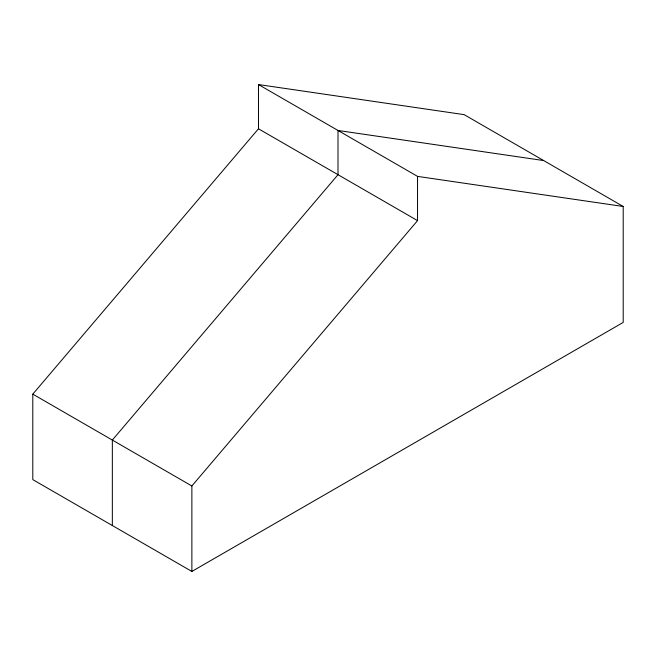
<?xml version="1.0" encoding="UTF-8"?>
<svg xmlns="http://www.w3.org/2000/svg" width="656" height="656" viewBox="0 0 656 656"><rect width="100%" height="100%" fill="white"/><g stroke="black" fill="none" stroke-linecap="round" stroke-linejoin="round"><path stroke-width="0.98" d="M32.8 394.141L258.472 128.781L258.472 84.55L464.128 114.636L623.2 206.476L623.2 322.424L191.872 571.45L32.8 479.61L32.8 394.141L191.872 485.981L191.872 571.45M191.872 485.981L417.544 220.621L417.544 176.39L258.472 84.55M543.66 160.556L338.004 130.47L338.004 174.701L112.34 440.061L112.34 525.53M417.544 176.39L623.2 206.476M258.472 128.781L417.544 220.621"/></g></svg>
